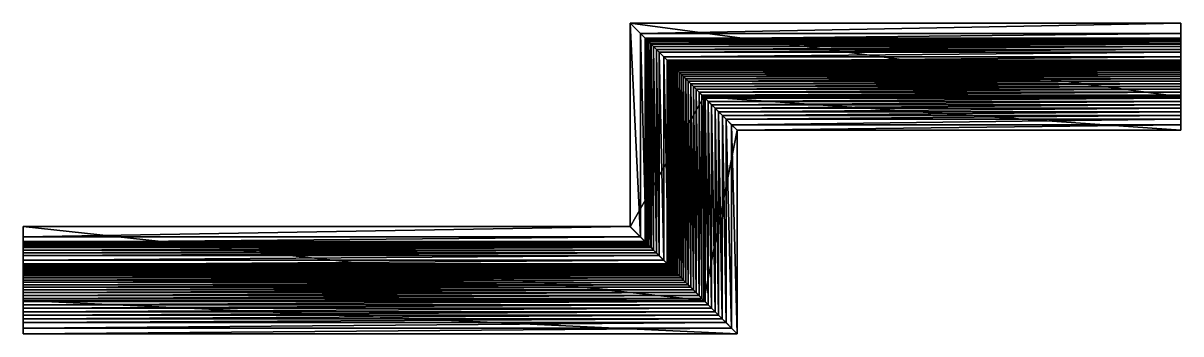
# Model space of a CAD drawing. Header units: inches. Extents: x -694 to 551, y -174 to 160.
import ezdxf

# ---------------------------------------------------------------- set-up
doc = ezdxf.new("R2010")
doc.units = ezdxf.units.IN
doc.header["$MEASUREMENT"] = 0
doc.layers.add('Layer 1', color=7, linetype='Continuous')

# ---------------------------------------------------------------- blocks, each defined once
blk = doc.blocks.new('Karniz_006')
at = {"color": 9, "true_color": 0xc0c0c0}
mesh = blk.add_polyface(dxfattribs=at)
corners = [(-40.8, -58.4, -160), (-40.9, -58.5, 80.7), (-40.9, 160.2, 80.7), (-29.8, -69.5, -160), (-40.9, 160.2, -160), (-29.8, -69.5, -141), (-29.8, 149.1, -160), (-23.8, -75.5, -141), (-29.8, 149.1, -141), (-23.8, -75.5, -120), (-23.8, 143.1, -141), (-18.8, -80.5, -120), (-23.8, 143.1, -120), (-18.8, -80.5, -97), (-18.8, 138.1, -120), (-24.8, -74.5, -97), (-18.8, 138.1, -97), (-24.8, -74.5, -78), (-24.8, 144.1, -97), (-24.6, -74.7, -74.8), (-24.8, 144.1, -78), (-23.9, -75.4, -71.8), (-24.6, 143.9, -74.8), (-22.5, -76.8, -68.7), (-23.9, 143.2, -71.8), (-20.7, -78.6, -66.5), (-22.5, 141.9, -68.7), (-18.5, -80.8, -64.8), (-20.7, 140, -66.5), (-15.8, -83.5, -63.7), (-18.5, 137.8, -64.8), (-12.6, -86.7, -63), (-15.8, 135.1, -63.7), (-9.8, -89.5, -63), (-12.6, 131.9, -63), (-9.8, -89.5, -40.5), (-9.8, 129.1, -63), (-4.8, -94.5, -40.5), (-9.8, 129.1, -40.5), (-4.8, -94.5, -14), (-4.8, 124.1, -40.5), (0.2, -99.5, -14), (-4.8, 124.1, -14), (-0.6, -98.8, -5.4), (-0.4, -98.9, -7.6), (-0.4, 119.7, -7.6), (-0.7, -98.6, -3.3), (-0.6, 119.9, -5.4), (-0.8, -98.5, -1.1), (-0.7, 120, -3.3), (-0.9, -98.4, 1), (-0.8, 120.1, -1.1), (-1, -98.3, 3.2), (-0.9, 120.2, 1), (-1, -98.3, 5.3), (-1, 120.3, 3.2), (-1.1, -98.2, 7.5), (-1, 120.4, 5.3), (-1.1, -98.2, 9.7), (-1.1, 120.4, 7.5), (-1.1, -98.2, 11.9), (-1.1, 120.4, 9.7), (-1.1, -98.3, 14.2), (-1.1, 120.4, 11.9), (-1, -98.3, 16.4), (-1.1, 120.4, 14.2), (-0.9, -98.4, 18.7), (-1, 120.3, 16.4), (-0.8, -98.6, 20.9), (-0.9, 120.2, 18.7), (-0.6, -98.7, 23.1), (-0.8, 120.1, 20.9), (-0.4, -98.9, 25.4), (-0.6, 119.9, 23.1), (-0.2, -99.1, 27.6), (-0.4, 119.7, 25.4)]
mesh.append_faces([[corners[k] for k in face] for face in [(0, 1, 2), (3, 0, 4), (5, 3, 6), (7, 5, 8), (9, 7, 10), (11, 9, 12), (13, 11, 14), (15, 13, 16), (17, 15, 18), (19, 17, 20), (21, 19, 22), (23, 21, 24), (25, 23, 26), (27, 25, 28), (29, 27, 30), (31, 29, 32), (33, 31, 34), (35, 33, 36), (37, 35, 38), (39, 37, 40), (41, 39, 42), (43, 44, 45), (46, 43, 47), (48, 46, 49), (50, 48, 51), (52, 50, 53), (54, 52, 55), (56, 54, 57), (58, 56, 59), (60, 58, 61), (62, 60, 63), (64, 62, 65), (66, 64, 67), (68, 66, 69), (70, 68, 71), (72, 70, 73), (74, 72, 75)]], dxfattribs={"color": 9})
mesh = blk.add_polyface(dxfattribs=at)
corners = [(38.4, 80.9, 160), (-40.9, 160.2, 80.7), (-40.9, -58.5, 80.7), (-40.9, 160.2, -160), (-40.8, -58.4, -160), (-29.8, 149.1, -160), (-29.8, -69.5, -160), (-29.8, 149.1, -141), (-29.8, -69.5, -141), (-23.8, 143.1, -141), (-23.8, -75.5, -141), (-23.8, 143.1, -120), (-23.8, -75.5, -120), (-18.8, 138.1, -120), (-18.8, -80.5, -120), (-18.8, 138.1, -97), (-18.8, -80.5, -97), (-24.8, 144.1, -97), (-24.8, -74.5, -97), (-24.8, 144.1, -78), (-24.8, -74.5, -78), (-24.6, 143.9, -74.8), (-24.6, -74.7, -74.8), (-23.9, 143.2, -71.8), (-23.9, -75.4, -71.8), (-22.5, 141.9, -68.7), (-22.5, -76.8, -68.7), (-20.7, 140, -66.5), (-20.7, -78.6, -66.5), (-18.5, 137.8, -64.8), (-18.5, -80.8, -64.8), (-15.8, 135.1, -63.7), (-15.8, -83.5, -63.7), (-12.6, 131.9, -63), (-12.6, -86.7, -63), (-9.8, 129.1, -63), (-9.8, -89.5, -63), (-9.8, 129.1, -40.5), (-9.8, -89.5, -40.5), (-4.8, 124.1, -40.5), (-4.8, -94.5, -40.5), (-4.8, 124.1, -14), (-4.8, -94.5, -14), (0.2, 119.1, -14), (0.2, -99.5, -14), (-0.4, 119.7, -7.6), (-0.6, 119.9, -5.4), (-0.6, -98.8, -5.4), (-0.7, 120, -3.3), (-0.7, -98.6, -3.3), (-0.8, 120.1, -1.1), (-0.8, -98.5, -1.1), (-0.9, 120.2, 1), (-0.9, -98.4, 1), (-1, 120.3, 3.2), (-1, -98.3, 3.2), (-1, 120.4, 5.3), (-1, -98.3, 5.3), (-1.1, 120.4, 7.5), (-1.1, -98.2, 7.5), (-1.1, 120.4, 9.7), (-1.1, -98.2, 9.7), (-1.1, 120.4, 11.9), (-1.1, -98.2, 11.9), (-1.1, 120.4, 14.2), (-1.1, -98.3, 14.2), (-1, 120.3, 16.4), (-1, -98.3, 16.4), (-0.9, 120.2, 18.7), (-0.9, -98.4, 18.7), (-0.8, 120.1, 20.9), (-0.8, -98.6, 20.9), (-0.6, 119.9, 23.1), (-0.6, -98.7, 23.1), (-0.4, 119.7, 25.4), (-0.4, -98.9, 25.4)]
mesh.append_faces([[corners[k] for k in face] for face in [(0, 1, 2), (1, 3, 4), (3, 5, 6), (5, 7, 8), (7, 9, 10), (9, 11, 12), (11, 13, 14), (13, 15, 16), (15, 17, 18), (17, 19, 20), (19, 21, 22), (21, 23, 24), (23, 25, 26), (25, 27, 28), (27, 29, 30), (29, 31, 32), (31, 33, 34), (33, 35, 36), (35, 37, 38), (37, 39, 40), (39, 41, 42), (41, 43, 44), (45, 46, 47), (46, 48, 49), (48, 50, 51), (50, 52, 53), (52, 54, 55), (54, 56, 57), (56, 58, 59), (58, 60, 61), (60, 62, 63), (62, 64, 65), (64, 66, 67), (66, 68, 69), (68, 70, 71), (70, 72, 73), (72, 74, 75)]], dxfattribs={"color": 9})
mesh = blk.add_polyface(dxfattribs=at)
corners = [(-40.9, 160.2, 80.7), (38.4, 80.9, 160), (551.4, 80.9, 160), (-40.9, 160.2, -160), (551.4, 160.2, 80.7), (-29.8, 149.1, -160), (551.4, 160.2, -160), (-29.8, 149.1, -141), (551.4, 149.1, -160), (-23.8, 143.1, -141), (551.4, 149.1, -141), (-23.8, 143.1, -120), (551.4, 143.1, -141), (-18.8, 138.1, -120), (551.4, 143.1, -120), (-18.8, 138.1, -97), (551.4, 138.1, -120), (-24.8, 144.1, -97), (551.4, 138.1, -97), (-24.8, 144.1, -78), (551.4, 144.1, -97), (-24.6, 143.9, -74.8), (551.4, 144.1, -78), (-23.9, 143.2, -71.8), (551.4, 143.9, -74.8), (-22.5, 141.9, -68.7), (551.4, 143.2, -71.8), (-20.7, 140, -66.5), (551.4, 141.9, -68.7), (-18.5, 137.8, -64.8), (551.4, 140, -66.5), (-15.8, 135.1, -63.7), (551.4, 137.8, -64.8), (-12.6, 131.9, -63), (551.4, 135.1, -63.7), (-9.8, 129.1, -63), (551.4, 131.9, -63), (-9.8, 129.1, -40.5), (551.4, 129.1, -63), (-4.8, 124.1, -40.5), (551.4, 129.1, -40.5), (-4.8, 124.1, -14), (551.4, 124.1, -40.5), (0.2, 119.1, -14), (551.4, 124.1, -14), (-0.7, 120, -3.3), (-0.6, 119.9, -5.4), (551.4, 119.9, -5.4), (-0.8, 120.1, -1.1), (551.4, 120, -3.3), (-0.9, 120.2, 1), (551.4, 120.1, -1.1), (-1, 120.3, 3.2), (551.4, 120.2, 1), (-1, 120.4, 5.3), (551.4, 120.3, 3.2), (-1.1, 120.4, 7.5), (551.4, 120.4, 5.3), (-1.1, 120.4, 9.7), (551.4, 120.4, 7.5), (-1.1, 120.4, 11.9), (551.4, 120.4, 9.7), (-1.1, 120.4, 14.2), (551.4, 120.4, 11.9), (-1, 120.3, 16.4), (551.4, 120.4, 14.2), (-0.9, 120.2, 18.7), (551.4, 120.3, 16.4), (-0.8, 120.1, 20.9), (551.4, 120.2, 18.7), (-0.6, 119.9, 23.1), (551.4, 120.1, 20.9), (-0.4, 119.7, 25.4), (551.4, 119.9, 23.1), (-0.2, 119.5, -9.7), (-0.4, 119.7, -7.6), (-0.4, -98.9, -7.6)]
mesh.append_faces([[corners[k] for k in face] for face in [(0, 1, 2), (3, 0, 4), (5, 3, 6), (7, 5, 8), (9, 7, 10), (11, 9, 12), (13, 11, 14), (15, 13, 16), (17, 15, 18), (19, 17, 20), (21, 19, 22), (23, 21, 24), (25, 23, 26), (27, 25, 28), (29, 27, 30), (31, 29, 32), (33, 31, 34), (35, 33, 36), (37, 35, 38), (39, 37, 40), (41, 39, 42), (43, 41, 44), (45, 46, 47), (48, 45, 49), (50, 48, 51), (52, 50, 53), (54, 52, 55), (56, 54, 57), (58, 56, 59), (60, 58, 61), (62, 60, 63), (64, 62, 65), (66, 64, 67), (68, 66, 69), (70, 68, 71), (72, 70, 73), (74, 75, 76)]], dxfattribs={"color": 9})
mesh = blk.add_polyface(dxfattribs=at)
corners = [(74.2, 45.1, 160), (74.2, 45.1, 141), (551.4, 45.1, 141), (551.4, 80.9, 160), (551.4, 160.2, 80.7), (-40.9, 160.2, 80.7), (551.4, 160.2, -160), (-40.9, 160.2, -160), (551.4, 149.1, -160), (-29.8, 149.1, -160), (551.4, 149.1, -141), (-29.8, 149.1, -141), (551.4, 143.1, -141), (-23.8, 143.1, -141), (551.4, 143.1, -120), (-23.8, 143.1, -120), (551.4, 138.1, -120), (-18.8, 138.1, -120), (551.4, 138.1, -97), (-18.8, 138.1, -97), (551.4, 144.1, -97), (-24.8, 144.1, -97), (551.4, 144.1, -78), (-24.8, 144.1, -78), (551.4, 143.9, -74.8), (-24.6, 143.9, -74.8), (551.4, 143.2, -71.8), (-23.9, 143.2, -71.8), (551.4, 141.9, -68.7), (-22.5, 141.9, -68.7), (551.4, 140, -66.5), (-20.7, 140, -66.5), (551.4, 137.8, -64.8), (-18.5, 137.8, -64.8), (551.4, 135.1, -63.7), (-15.8, 135.1, -63.7), (551.4, 131.9, -63), (-12.6, 131.9, -63), (551.4, 129.1, -63), (-9.8, 129.1, -63), (551.4, 129.1, -40.5), (-9.8, 129.1, -40.5), (551.4, 124.1, -40.5), (-4.8, 124.1, -40.5), (551.4, 124.1, -14), (-4.8, 124.1, -14), (551.4, 119.7, -7.6), (551.4, 119.9, -5.4), (-0.6, 119.9, -5.4), (551.4, 120, -3.3), (-0.7, 120, -3.3), (551.4, 120.1, -1.1), (-0.8, 120.1, -1.1), (551.4, 120.2, 1), (-0.9, 120.2, 1), (551.4, 120.3, 3.2), (-1, 120.3, 3.2), (551.4, 120.4, 5.3), (-1, 120.4, 5.3), (551.4, 120.4, 7.5), (-1.1, 120.4, 7.5), (551.4, 120.4, 9.7), (-1.1, 120.4, 9.7), (551.4, 120.4, 11.9), (-1.1, 120.4, 11.9), (551.4, 120.4, 14.2), (-1.1, 120.4, 14.2), (551.4, 120.3, 16.4), (-1, 120.3, 16.4), (551.4, 120.2, 18.7), (-0.9, 120.2, 18.7), (551.4, 120.1, 20.9), (-0.8, 120.1, 20.9), (551.4, 119.9, 23.1), (-0.6, 119.9, 23.1)]
mesh.append_faces([[corners[k] for k in face] for face in [(0, 1, 2), (3, 4, 5), (4, 6, 7), (6, 8, 9), (8, 10, 11), (10, 12, 13), (12, 14, 15), (14, 16, 17), (16, 18, 19), (18, 20, 21), (20, 22, 23), (22, 24, 25), (24, 26, 27), (26, 28, 29), (28, 30, 31), (30, 32, 33), (32, 34, 35), (34, 36, 37), (36, 38, 39), (38, 40, 41), (40, 42, 43), (42, 44, 45), (46, 47, 48), (47, 49, 50), (49, 51, 52), (51, 53, 54), (53, 55, 56), (55, 57, 58), (57, 59, 60), (59, 61, 62), (61, 63, 64), (63, 65, 66), (65, 67, 68), (67, 69, 70), (69, 71, 72), (71, 73, 74)]], dxfattribs={"color": 9})
mesh = blk.add_polyface(dxfattribs=at)
corners = [(551.4, 45.1, 141), (551.4, 45.1, 160), (74.2, 45.1, 160), (551.4, 51.1, 141), (74.2, 45.1, 141), (551.4, 129.1, -40.5), (551.4, 129.1, -63), (551.4, 131.9, -63), (551.4, 124.1, -14), (551.4, 124.1, -40.5), (551.4, 119.3, -11.9), (551.4, 119.1, -14), (551.4, 57.1, 121.5), (551.4, 57.1, 99.5), (551.4, 61.1, 99.3), (551.4, 65.1, 98.8), (551.4, 68.9, 98.1), (551.4, 72.6, 97.2), (551.4, 76.2, 96.1), (551.4, 79.6, 94.7), (551.4, 83, 93.2), (551.4, 51.1, 121.5), (551.4, 80.9, 160), (551.4, 86.2, 91.4), (551.4, 89.3, 89.4), (551.4, 92.3, 87.2), (551.4, 95.1, 84.8), (551.4, 97.8, 82.2), (551.4, 100.4, 79.3), (551.4, 102.8, 76.3), (551.4, 105.1, 73), (551.4, 107.2, 69.6), (551.4, 109.2, 65.9), (551.4, 111.1, 62), (551.4, 112.7, 57.9), (551.4, 114.3, 53.6), (551.4, 160.2, 80.7), (551.4, 115.6, 49.1), (551.4, 116.8, 44.4), (551.4, 117.8, 39.4), (551.4, 118.7, 34.3), (551.4, 119, 32.1), (551.4, 119.3, 29.9)]
mesh.append_faces([[corners[k] for k in face] for face in [(0, 1, 2), (3, 0, 4), (5, 6, 7), (8, 9, 5), (10, 11, 8), (12, 13, 14), (12, 14, 15), (12, 15, 16), (12, 16, 17), (12, 17, 18), (12, 18, 19), (12, 19, 20), (3, 21, 12), (3, 12, 20), (22, 1, 0), (22, 0, 3), (22, 3, 20), (22, 20, 23), (22, 23, 24), (22, 24, 25), (22, 25, 26), (22, 26, 27), (22, 27, 28), (22, 28, 29), (22, 29, 30), (22, 30, 31), (22, 31, 32), (22, 32, 33), (22, 33, 34), (22, 34, 35), (36, 22, 35), (36, 35, 37), (36, 37, 38), (36, 38, 39), (36, 39, 40), (36, 40, 41), (36, 41, 42)]], dxfattribs={"color": 9})
mesh = blk.add_polyface(dxfattribs=at)
corners = [(551.4, 160.2, 80.7), (551.4, 119.3, 29.9), (551.4, 119.5, 27.6), (551.4, 119.7, 25.4), (551.4, 119.9, 23.1), (551.4, 120.1, 20.9), (551.4, 120.2, 18.7), (551.4, 120.3, 16.4), (551.4, 120.4, 14.2), (551.4, 120.4, 11.9), (551.4, 120.4, 9.7), (551.4, 120.4, 7.5), (551.4, 120.4, 5.3), (551.4, 120.3, 3.2), (551.4, 120.2, 1), (551.4, 120.1, -1.1), (551.4, 120, -3.3), (551.4, 119.9, -5.4), (551.4, 119.7, -7.6), (551.4, 119.5, -9.7), (551.4, 119.3, -11.9), (551.4, 124.1, -14), (551.4, 129.1, -40.5), (551.4, 131.9, -63), (551.4, 149.1, -141), (551.4, 149.1, -160), (551.4, 160.2, -160), (551.4, 143.1, -120), (551.4, 143.1, -141), (551.4, 144.1, -97), (551.4, 138.1, -97), (551.4, 138.1, -120), (551.4, 144.1, -78), (551.4, 143.9, -74.8), (551.4, 143.2, -71.8), (551.4, 141.9, -68.7), (551.4, 140, -66.5), (551.4, 137.8, -64.8), (551.4, 135.1, -63.7)]
mesh.append_faces([[corners[k] for k in face] for face in [(0, 1, 2), (0, 2, 3), (0, 3, 4), (0, 4, 5), (0, 5, 6), (0, 6, 7), (0, 7, 8), (0, 8, 9), (0, 9, 10), (0, 10, 11), (0, 11, 12), (0, 12, 13), (0, 13, 14), (0, 14, 15), (0, 15, 16), (0, 16, 17), (0, 17, 18), (0, 18, 19), (0, 19, 20), (0, 20, 21), (0, 21, 22), (0, 22, 23), (24, 25, 26), (24, 26, 0), (27, 28, 24), (27, 24, 0), (29, 30, 31), (29, 31, 27), (29, 27, 0), (32, 29, 0), (33, 32, 0), (34, 33, 0), (35, 34, 0), (36, 35, 0), (37, 36, 0), (38, 37, 0), (38, 0, 23)]], dxfattribs={"color": 9})
mesh = blk.add_polyface(dxfattribs=at)
corners = [(74.2, 45.1, 141), (74.2, 45.1, 160), (74.1, -173.5, 160), (74.1, -173.5, 141), (38.4, -137.8, 160), (-40.9, -58.5, 80.7), (38.4, 80.9, 160), (0, -99.3, -11.9), (0.2, -99.5, -14), (0.2, 119.1, -14), (-0.2, -99.1, -9.7), (0, 119.3, -11.9), (0.3, -99.6, 32.1), (0, -99.3, 29.9), (0, 119.3, 29.9), (0.6, -99.9, 34.3), (0.3, 119, 32.1), (1.4, -100.8, 39.4), (0.6, 118.7, 34.3), (2.5, -101.8, 44.4), (1.5, 117.8, 39.4), (3.7, -103, 49.1), (2.5, 116.8, 44.4), (5, -104.4, 53.6), (3.7, 115.6, 49.1), (6.6, -105.9, 57.9), (5, 114.3, 53.6), (8.2, -107.6, 62), (6.6, 112.7, 57.9), (10.1, -109.4, 65.9), (8.2, 111.1, 62), (12.1, -111.4, 69.6), (10.1, 109.2, 65.9), (14.2, -113.5, 73), (12.1, 107.2, 69.6), (16.5, -115.8, 76.3), (14.2, 105.1, 73), (18.9, -118.3, 79.3), (16.5, 102.8, 76.3), (21.5, -120.8, 82.2), (18.9, 100.4, 79.3), (24.2, -123.5, 84.8), (21.5, 97.8, 82.2), (27, -126.4, 87.2), (24.2, 95.1, 84.8), (30, -129.3, 89.4), (27, 92.3, 87.2), (33.1, -132.4, 91.4), (30, 89.3, 89.4), (36.3, -135.7, 93.2), (33.1, 86.2, 91.4), (39.7, -139, 94.7), (36.3, 83, 93.2), (43.1, -142.5, 96.1), (39.7, 79.6, 94.7), (46.7, -146.1, 97.2), (43.1, 76.2, 96.1), (50.4, -149.8, 98.1), (46.7, 72.6, 97.2), (54.2, -153.6, 98.8), (50.4, 68.9, 98.1), (58.1, -157.5, 99.3), (54.2, 65.1, 98.8), (62.2, -161.5, 99.5), (58.2, 61.1, 99.3), (62.2, -161.5, 121.5), (62.2, 57.1, 99.5), (68.2, -167.5, 121.5), (62.2, 57.1, 121.5), (68.1, -167.5, 141), (68.2, 51.1, 121.5), (68.2, 51.1, 141)]
mesh.append_faces([[corners[k] for k in face] for face in [(0, 1, 2), (2, 3, 0), (4, 2, 1), (5, 4, 6), (7, 8, 9), (10, 7, 11), (12, 13, 14), (15, 12, 16), (17, 15, 18), (19, 17, 20), (21, 19, 22), (23, 21, 24), (25, 23, 26), (27, 25, 28), (29, 27, 30), (31, 29, 32), (33, 31, 34), (35, 33, 36), (37, 35, 38), (39, 37, 40), (41, 39, 42), (43, 41, 44), (45, 43, 46), (47, 45, 48), (49, 47, 50), (51, 49, 52), (53, 51, 54), (55, 53, 56), (57, 55, 58), (59, 57, 60), (61, 59, 62), (63, 61, 64), (65, 63, 66), (67, 65, 68), (69, 67, 70), (3, 69, 71)]], dxfattribs={"color": 9})
mesh = blk.add_polyface(dxfattribs=at)
corners = [(38.4, 80.9, 160), (74.2, 45.1, 160), (551.4, 45.1, 160), (0, 119.3, -11.9), (0.2, 119.1, -14), (551.4, 119.1, -14), (-0.2, 119.5, -9.7), (551.4, 119.3, -11.9), (-0.4, 119.7, -7.6), (551.4, 119.5, -9.7), (-0.6, 119.9, -5.4), (551.4, 119.7, -7.6), (-0.2, 119.5, 27.6), (-0.4, 119.7, 25.4), (551.4, 119.7, 25.4), (0, 119.3, 29.9), (551.4, 119.5, 27.6), (0.3, 119, 32.1), (551.4, 119.3, 29.9), (0.6, 118.7, 34.3), (551.4, 119, 32.1), (1.5, 117.8, 39.4), (551.4, 118.7, 34.3), (2.5, 116.8, 44.4), (551.4, 117.8, 39.4), (3.7, 115.6, 49.1), (551.4, 116.8, 44.4), (5, 114.3, 53.6), (551.4, 115.6, 49.1), (6.6, 112.7, 57.9), (551.4, 114.3, 53.6), (8.2, 111.1, 62), (551.4, 112.7, 57.9), (10.1, 109.2, 65.9), (551.4, 111.1, 62), (12.1, 107.2, 69.6), (551.4, 109.2, 65.9), (14.2, 105.1, 73), (551.4, 107.2, 69.6), (16.5, 102.8, 76.3), (551.4, 105.1, 73), (18.9, 100.4, 79.3), (551.4, 102.8, 76.3), (21.5, 97.8, 82.2), (551.4, 100.4, 79.3), (24.2, 95.1, 84.8), (551.4, 97.8, 82.2), (27, 92.3, 87.2), (551.4, 95.1, 84.8), (30, 89.3, 89.4), (551.4, 92.3, 87.2), (33.1, 86.2, 91.4), (551.4, 89.3, 89.4), (36.3, 83, 93.2), (551.4, 86.2, 91.4), (39.7, 79.6, 94.7), (551.4, 83, 93.2), (43.1, 76.2, 96.1), (551.4, 79.6, 94.7), (46.7, 72.6, 97.2), (551.4, 76.2, 96.1), (50.4, 68.9, 98.1), (551.4, 72.6, 97.2), (54.2, 65.1, 98.8), (551.4, 68.9, 98.1), (58.2, 61.1, 99.3), (551.4, 65.1, 98.8), (62.2, 57.1, 99.5), (551.4, 61.1, 99.3), (62.2, 57.1, 121.5), (551.4, 57.1, 99.5), (68.2, 51.1, 121.5), (551.4, 57.1, 121.5), (68.2, 51.1, 141), (551.4, 51.1, 121.5), (74.2, 45.1, 141), (551.4, 51.1, 141)]
mesh.append_faces([[corners[k] for k in face] for face in [(0, 1, 2), (3, 4, 5), (6, 3, 7), (8, 6, 9), (10, 8, 11), (12, 13, 14), (15, 12, 16), (17, 15, 18), (19, 17, 20), (21, 19, 22), (23, 21, 24), (25, 23, 26), (27, 25, 28), (29, 27, 30), (31, 29, 32), (33, 31, 34), (35, 33, 36), (37, 35, 38), (39, 37, 40), (41, 39, 42), (43, 41, 44), (45, 43, 46), (47, 45, 48), (49, 47, 50), (51, 49, 52), (53, 51, 54), (55, 53, 56), (57, 55, 58), (59, 57, 60), (61, 59, 62), (63, 61, 64), (65, 63, 66), (67, 65, 68), (69, 67, 70), (71, 69, 72), (73, 71, 74), (75, 73, 76)]], dxfattribs={"color": 9})
mesh = blk.add_polyface(dxfattribs=at)
corners = [(551.4, 45.1, 160), (551.4, 80.9, 160), (38.4, 80.9, 160), (551.4, 124.1, -14), (551.4, 119.1, -14), (0.2, 119.1, -14), (551.4, 119.3, -11.9), (0, 119.3, -11.9), (551.4, 119.5, -9.7), (-0.2, 119.5, -9.7), (551.4, 119.7, -7.6), (-0.4, 119.7, -7.6), (551.4, 119.9, 23.1), (551.4, 119.7, 25.4), (-0.4, 119.7, 25.4), (551.4, 119.5, 27.6), (-0.2, 119.5, 27.6), (551.4, 119.3, 29.9), (0, 119.3, 29.9), (551.4, 119, 32.1), (0.3, 119, 32.1), (551.4, 118.7, 34.3), (0.6, 118.7, 34.3), (551.4, 117.8, 39.4), (1.5, 117.8, 39.4), (551.4, 116.8, 44.4), (2.5, 116.8, 44.4), (551.4, 115.6, 49.1), (3.7, 115.6, 49.1), (551.4, 114.3, 53.6), (5, 114.3, 53.6), (551.4, 112.7, 57.9), (6.6, 112.7, 57.9), (551.4, 111.1, 62), (8.2, 111.1, 62), (551.4, 109.2, 65.9), (10.1, 109.2, 65.9), (551.4, 107.2, 69.6), (12.1, 107.2, 69.6), (551.4, 105.1, 73), (14.2, 105.1, 73), (551.4, 102.8, 76.3), (16.5, 102.8, 76.3), (551.4, 100.4, 79.3), (18.9, 100.4, 79.3), (551.4, 97.8, 82.2), (21.5, 97.8, 82.2), (551.4, 95.1, 84.8), (24.2, 95.1, 84.8), (551.4, 92.3, 87.2), (27, 92.3, 87.2), (551.4, 89.3, 89.4), (30, 89.3, 89.4), (551.4, 86.2, 91.4), (33.1, 86.2, 91.4), (551.4, 83, 93.2), (36.3, 83, 93.2), (551.4, 79.6, 94.7), (39.7, 79.6, 94.7), (551.4, 76.2, 96.1), (43.1, 76.2, 96.1), (551.4, 72.6, 97.2), (46.7, 72.6, 97.2), (551.4, 68.9, 98.1), (50.4, 68.9, 98.1), (551.4, 65.1, 98.8), (54.2, 65.1, 98.8), (551.4, 61.1, 99.3), (58.2, 61.1, 99.3), (551.4, 57.1, 99.5), (62.2, 57.1, 99.5), (551.4, 57.1, 121.5), (62.2, 57.1, 121.5), (551.4, 51.1, 121.5), (68.2, 51.1, 121.5), (551.4, 51.1, 141), (68.2, 51.1, 141)]
mesh.append_faces([[corners[k] for k in face] for face in [(0, 1, 2), (3, 4, 5), (4, 6, 7), (6, 8, 9), (8, 10, 11), (12, 13, 14), (13, 15, 16), (15, 17, 18), (17, 19, 20), (19, 21, 22), (21, 23, 24), (23, 25, 26), (25, 27, 28), (27, 29, 30), (29, 31, 32), (31, 33, 34), (33, 35, 36), (35, 37, 38), (37, 39, 40), (39, 41, 42), (41, 43, 44), (43, 45, 46), (45, 47, 48), (47, 49, 50), (49, 51, 52), (51, 53, 54), (53, 55, 56), (55, 57, 58), (57, 59, 60), (59, 61, 62), (61, 63, 64), (63, 65, 66), (65, 67, 68), (67, 69, 70), (69, 71, 72), (71, 73, 74), (73, 75, 76)]], dxfattribs={"color": 9})
mesh = blk.add_polyface(dxfattribs=at)
corners = [(74.2, 45.1, 160), (38.4, 80.9, 160), (38.4, -137.8, 160), (0.2, 119.1, -14), (0, 119.3, -11.9), (0, -99.3, -11.9), (-0.2, 119.5, -9.7), (-0.2, -99.1, -9.7), (-0.4, -98.9, -7.6), (-0.4, 119.7, 25.4), (-0.2, 119.5, 27.6), (-0.2, -99.1, 27.6), (0, 119.3, 29.9), (0, -99.3, 29.9), (0.3, 119, 32.1), (0.3, -99.6, 32.1), (0.6, 118.7, 34.3), (0.6, -99.9, 34.3), (1.5, 117.8, 39.4), (1.4, -100.8, 39.4), (2.5, 116.8, 44.4), (2.5, -101.8, 44.4), (3.7, 115.6, 49.1), (3.7, -103, 49.1), (5, 114.3, 53.6), (5, -104.4, 53.6), (6.6, 112.7, 57.9), (6.6, -105.9, 57.9), (8.2, 111.1, 62), (8.2, -107.6, 62), (10.1, 109.2, 65.9), (10.1, -109.4, 65.9), (12.1, 107.2, 69.6), (12.1, -111.4, 69.6), (14.2, 105.1, 73), (14.2, -113.5, 73), (16.5, 102.8, 76.3), (16.5, -115.8, 76.3), (18.9, 100.4, 79.3), (18.9, -118.3, 79.3), (21.5, 97.8, 82.2), (21.5, -120.8, 82.2), (24.2, 95.1, 84.8), (24.2, -123.5, 84.8), (27, 92.3, 87.2), (27, -126.4, 87.2), (30, 89.3, 89.4), (30, -129.3, 89.4), (33.1, 86.2, 91.4), (33.1, -132.4, 91.4), (36.3, 83, 93.2), (36.3, -135.7, 93.2), (39.7, 79.6, 94.7), (39.7, -139, 94.7), (43.1, 76.2, 96.1), (43.1, -142.5, 96.1), (46.7, 72.6, 97.2), (46.7, -146.1, 97.2), (50.4, 68.9, 98.1), (50.4, -149.8, 98.1), (54.2, 65.1, 98.8), (54.2, -153.6, 98.8), (58.2, 61.1, 99.3), (58.1, -157.5, 99.3), (62.2, 57.1, 99.5), (62.2, -161.5, 99.5), (62.2, 57.1, 121.5), (62.2, -161.5, 121.5), (68.2, 51.1, 121.5), (68.2, -167.5, 121.5), (68.2, 51.1, 141), (68.1, -167.5, 141), (74.2, 45.1, 141), (74.1, -173.5, 141)]
mesh.append_faces([[corners[k] for k in face] for face in [(0, 1, 2), (3, 4, 5), (4, 6, 7), (8, 7, 6), (9, 10, 11), (10, 12, 13), (13, 11, 10), (12, 14, 15), (14, 16, 17), (16, 18, 19), (18, 20, 21), (20, 22, 23), (22, 24, 25), (24, 26, 27), (26, 28, 29), (28, 30, 31), (30, 32, 33), (32, 34, 35), (34, 36, 37), (36, 38, 39), (38, 40, 41), (40, 42, 43), (42, 44, 45), (44, 46, 47), (46, 48, 49), (48, 50, 51), (50, 52, 53), (52, 54, 55), (54, 56, 57), (56, 58, 59), (58, 60, 61), (60, 62, 63), (62, 64, 65), (64, 66, 67), (66, 68, 69), (68, 70, 71), (70, 72, 73)]], dxfattribs={"color": 9})
mesh = blk.add_polyface(dxfattribs=at)
corners = [(-694, -173.5, 141), (-694, -173.5, 160), (-694, -137.7, 160), (-694, -167.5, 141), (-694, -161.5, 121.5), (-694, -167.5, 121.5), (-693.9, -157.5, 99.3), (-693.9, -161.5, 99.5), (-693.9, -153.6, 98.8), (-693.9, -149.8, 98.1), (-693.9, -146.1, 97.2), (-693.9, -142.5, 96.1), (-693.9, -139, 94.7), (-693.9, -135.6, 93.2), (-693.9, -132.4, 91.4), (-693.9, -129.3, 89.4), (-693.9, -126.4, 87.2), (-693.9, -123.5, 84.8), (-693.9, -120.8, 82.2), (-693.9, -118.2, 79.3), (-693.9, -115.8, 76.3), (-693.9, -113.5, 73), (-693.9, -111.4, 69.6), (-693.9, -109.4, 65.9), (-693.9, -107.6, 62), (-693.9, -105.9, 57.9), (-693.9, -104.4, 53.6), (-693.9, -58.4, 80.7), (-693.9, -103, 49.1), (-693.9, -101.8, 44.4), (-693.9, -100.8, 39.4), (-693.9, -99.9, 34.3), (-693.9, -99.6, 32.1), (-693.9, -99.3, 29.9), (-693.9, -99.1, 27.6), (-693.9, -98.9, 25.4), (-693.9, -98.7, 23.1), (-693.9, -98.5, 20.9)]
mesh.append_faces([[corners[k] for k in face] for face in [(0, 1, 2), (3, 0, 2), (4, 5, 3), (6, 7, 4), (8, 6, 4), (9, 8, 4), (10, 9, 4), (11, 10, 4), (12, 11, 4), (13, 12, 4), (13, 4, 3), (13, 3, 2), (14, 13, 2), (15, 14, 2), (16, 15, 2), (17, 16, 2), (18, 17, 2), (19, 18, 2), (20, 19, 2), (21, 20, 2), (22, 21, 2), (23, 22, 2), (24, 23, 2), (25, 24, 2), (26, 25, 2), (26, 2, 27), (28, 26, 27), (29, 28, 27), (30, 29, 27), (31, 30, 27), (32, 31, 27), (33, 32, 27), (34, 33, 27), (35, 34, 27), (36, 35, 27), (37, 36, 27)]], dxfattribs={"color": 9})
mesh = blk.add_polyface(dxfattribs=at)
corners = [(-694, -173.5, 160), (-694, -173.5, 141), (74.1, -173.5, 141), (-694, -137.7, 160), (74.1, -173.5, 160), (-693.9, -58.4, 80.7), (38.4, -137.8, 160), (-40.9, -58.5, 80.7), (-40.8, -58.4, -160), (-693.9, -58.4, -160), (-693.9, -99.3, -11.9), (-693.9, -99.5, -14), (0.2, -99.5, -14), (-693.9, -99.1, -9.7), (0, -99.3, -11.9), (-693.9, -98.9, -7.6), (-0.2, -99.1, -9.7), (-693.9, -99.6, 32.1), (-693.9, -99.3, 29.9), (0, -99.3, 29.9), (-693.9, -99.9, 34.3), (0.3, -99.6, 32.1), (-693.9, -100.8, 39.4), (0.6, -99.9, 34.3), (-693.9, -101.8, 44.4), (1.4, -100.8, 39.4), (-693.9, -103, 49.1), (2.5, -101.8, 44.4), (-693.9, -104.4, 53.6), (3.7, -103, 49.1), (-693.9, -105.9, 57.9), (5, -104.4, 53.6), (-693.9, -107.6, 62), (6.6, -105.9, 57.9), (-693.9, -109.4, 65.9), (8.2, -107.6, 62), (-693.9, -111.4, 69.6), (10.1, -109.4, 65.9), (-693.9, -113.5, 73), (12.1, -111.4, 69.6), (-693.9, -115.8, 76.3), (14.2, -113.5, 73), (-693.9, -118.2, 79.3), (16.5, -115.8, 76.3), (-693.9, -120.8, 82.2), (18.9, -118.3, 79.3), (-693.9, -123.5, 84.8), (21.5, -120.8, 82.2), (-693.9, -126.4, 87.2), (24.2, -123.5, 84.8), (-693.9, -129.3, 89.4), (27, -126.4, 87.2), (-693.9, -132.4, 91.4), (30, -129.3, 89.4), (-693.9, -135.6, 93.2), (33.1, -132.4, 91.4), (-693.9, -139, 94.7), (36.3, -135.7, 93.2), (-693.9, -142.5, 96.1), (39.7, -139, 94.7), (-693.9, -146.1, 97.2), (43.1, -142.5, 96.1), (-693.9, -149.8, 98.1), (46.7, -146.1, 97.2), (-693.9, -153.6, 98.8), (50.4, -149.8, 98.1), (-693.9, -157.5, 99.3), (54.2, -153.6, 98.8), (-693.9, -161.5, 99.5), (58.1, -157.5, 99.3), (-694, -161.5, 121.5), (62.2, -161.5, 99.5), (-694, -167.5, 121.5), (62.2, -161.5, 121.5), (-694, -167.5, 141), (68.2, -167.5, 121.5), (68.1, -167.5, 141)]
mesh.append_faces([[corners[k] for k in face] for face in [(0, 1, 2), (3, 0, 4), (5, 3, 6), (7, 8, 9), (10, 11, 12), (13, 10, 14), (15, 13, 16), (17, 18, 19), (20, 17, 21), (22, 20, 23), (24, 22, 25), (26, 24, 27), (28, 26, 29), (30, 28, 31), (32, 30, 33), (34, 32, 35), (36, 34, 37), (38, 36, 39), (40, 38, 41), (42, 40, 43), (44, 42, 45), (46, 44, 47), (48, 46, 49), (50, 48, 51), (52, 50, 53), (54, 52, 55), (56, 54, 57), (58, 56, 59), (60, 58, 61), (62, 60, 63), (64, 62, 65), (66, 64, 67), (68, 66, 69), (70, 68, 71), (72, 70, 73), (74, 72, 75), (1, 74, 76)]], dxfattribs={"color": 9})
mesh = blk.add_polyface(dxfattribs=at)
corners = [(-693.9, -58.4, -160), (-693.9, -58.4, 80.7), (-40.9, -58.5, 80.7), (-693.9, -80.5, -120), (-693.9, -80.5, -97), (-693.9, -74.5, -97), (-693.9, -75.5, -120), (-693.9, -69.5, -141), (-693.9, -75.5, -141), (-693.9, -69.5, -160), (-693.9, -74.5, -78), (-693.9, -74.7, -74.8), (-693.9, -75.4, -71.8), (-693.9, -76.8, -68.7), (-693.9, -78.6, -66.5), (-693.9, -80.8, -64.8), (-693.9, -83.5, -63.7), (-693.9, -86.7, -63), (-693.9, -98.4, 18.7), (-693.9, -98.5, 20.9), (-693.9, -98.3, 16.4), (-693.9, -98.3, 14.2), (-693.9, -98.2, 11.9), (-693.9, -98.2, 9.7), (-693.9, -98.2, 7.5), (-693.9, -98.3, 5.3), (-693.9, -98.3, 3.2), (-693.9, -98.4, 1), (-693.9, -98.5, -1.1), (-693.9, -98.6, -3.3), (-693.9, -98.8, -5.4), (-693.9, -98.9, -7.6), (-693.9, -99.1, -9.7), (-693.9, -99.3, -11.9), (-693.9, -94.5, -14), (-693.9, -99.5, -14), (-693.9, -89.5, -40.5), (-693.9, -94.5, -40.5), (-693.9, -89.5, -63)]
mesh.append_faces([[corners[k] for k in face] for face in [(0, 1, 2), (3, 4, 5), (6, 3, 5), (7, 8, 6), (0, 9, 7), (1, 0, 7), (1, 7, 6), (1, 6, 5), (1, 5, 10), (1, 10, 11), (1, 11, 12), (1, 12, 13), (1, 13, 14), (1, 14, 15), (1, 15, 16), (1, 16, 17), (18, 19, 1), (20, 18, 1), (21, 20, 1), (22, 21, 1), (23, 22, 1), (24, 23, 1), (25, 24, 1), (26, 25, 1), (27, 26, 1), (28, 27, 1), (29, 28, 1), (30, 29, 1), (31, 30, 1), (32, 31, 1), (33, 32, 1), (34, 35, 33), (34, 33, 1), (36, 37, 34), (36, 34, 1), (36, 1, 17), (38, 36, 17)]], dxfattribs={"color": 9})
mesh = blk.add_polyface(dxfattribs=at)
corners = [(-693.9, -69.5, -160), (-693.9, -58.4, -160), (-40.8, -58.4, -160), (-693.9, -69.5, -141), (-29.8, -69.5, -160), (-693.9, -75.5, -141), (-29.8, -69.5, -141), (-693.9, -75.5, -120), (-23.8, -75.5, -141), (-693.9, -80.5, -120), (-23.8, -75.5, -120), (-693.9, -80.5, -97), (-18.8, -80.5, -120), (-693.9, -74.5, -97), (-18.8, -80.5, -97), (-693.9, -74.5, -78), (-24.8, -74.5, -97), (-693.9, -74.7, -74.8), (-24.8, -74.5, -78), (-693.9, -75.4, -71.8), (-24.6, -74.7, -74.8), (-693.9, -76.8, -68.7), (-23.9, -75.4, -71.8), (-693.9, -78.6, -66.5), (-22.5, -76.8, -68.7), (-693.9, -80.8, -64.8), (-20.7, -78.6, -66.5), (-693.9, -83.5, -63.7), (-18.5, -80.8, -64.8), (-693.9, -86.7, -63), (-15.8, -83.5, -63.7), (-693.9, -89.5, -63), (-12.6, -86.7, -63), (-693.9, -89.5, -40.5), (-9.8, -89.5, -63), (-693.9, -94.5, -40.5), (-9.8, -89.5, -40.5), (-693.9, -94.5, -14), (-4.8, -94.5, -40.5), (-693.9, -99.5, -14), (-4.8, -94.5, -14), (-693.9, -98.8, -5.4), (-693.9, -98.9, -7.6), (-0.4, -98.9, -7.6), (-693.9, -98.6, -3.3), (-0.6, -98.8, -5.4), (-693.9, -98.5, -1.1), (-0.7, -98.6, -3.3), (-693.9, -98.4, 1), (-0.8, -98.5, -1.1), (-693.9, -98.3, 3.2), (-0.9, -98.4, 1), (-693.9, -98.3, 5.3), (-1, -98.3, 3.2), (-693.9, -98.2, 7.5), (-1, -98.3, 5.3), (-693.9, -98.2, 9.7), (-1.1, -98.2, 7.5), (-693.9, -98.2, 11.9), (-1.1, -98.2, 9.7), (-693.9, -98.3, 14.2), (-1.1, -98.2, 11.9), (-693.9, -98.3, 16.4), (-1.1, -98.3, 14.2), (-693.9, -98.4, 18.7), (-1, -98.3, 16.4), (-693.9, -98.5, 20.9), (-0.9, -98.4, 18.7), (-693.9, -98.7, 23.1), (-0.8, -98.6, 20.9), (-693.9, -98.9, 25.4), (-0.6, -98.7, 23.1), (-693.9, -99.1, 27.6), (-0.4, -98.9, 25.4), (-693.9, -99.3, 29.9), (-0.2, -99.1, 27.6)]
mesh.append_faces([[corners[k] for k in face] for face in [(0, 1, 2), (3, 0, 4), (5, 3, 6), (7, 5, 8), (9, 7, 10), (11, 9, 12), (13, 11, 14), (15, 13, 16), (17, 15, 18), (19, 17, 20), (21, 19, 22), (23, 21, 24), (25, 23, 26), (27, 25, 28), (29, 27, 30), (31, 29, 32), (33, 31, 34), (35, 33, 36), (37, 35, 38), (39, 37, 40), (41, 42, 43), (44, 41, 45), (46, 44, 47), (48, 46, 49), (50, 48, 51), (52, 50, 53), (54, 52, 55), (56, 54, 57), (58, 56, 59), (60, 58, 61), (62, 60, 63), (64, 62, 65), (66, 64, 67), (68, 66, 69), (70, 68, 71), (72, 70, 73), (74, 72, 75)]], dxfattribs={"color": 9})
mesh = blk.add_polyface(dxfattribs=at)
corners = [(38.4, -137.8, 160), (-40.9, -58.5, 80.7), (-693.9, -58.4, 80.7), (-40.8, -58.4, -160), (-29.8, -69.5, -160), (-693.9, -69.5, -160), (-29.8, -69.5, -141), (-693.9, -69.5, -141), (-23.8, -75.5, -141), (-693.9, -75.5, -141), (-23.8, -75.5, -120), (-693.9, -75.5, -120), (-18.8, -80.5, -120), (-693.9, -80.5, -120), (-18.8, -80.5, -97), (-693.9, -80.5, -97), (-24.8, -74.5, -97), (-693.9, -74.5, -97), (-24.8, -74.5, -78), (-693.9, -74.5, -78), (-24.6, -74.7, -74.8), (-693.9, -74.7, -74.8), (-23.9, -75.4, -71.8), (-693.9, -75.4, -71.8), (-22.5, -76.8, -68.7), (-693.9, -76.8, -68.7), (-20.7, -78.6, -66.5), (-693.9, -78.6, -66.5), (-18.5, -80.8, -64.8), (-693.9, -80.8, -64.8), (-15.8, -83.5, -63.7), (-693.9, -83.5, -63.7), (-12.6, -86.7, -63), (-693.9, -86.7, -63), (-9.8, -89.5, -63), (-693.9, -89.5, -63), (-9.8, -89.5, -40.5), (-693.9, -89.5, -40.5), (-4.8, -94.5, -40.5), (-693.9, -94.5, -40.5), (-4.8, -94.5, -14), (-693.9, -94.5, -14), (0.2, -99.5, -14), (-693.9, -99.5, -14), (-0.2, -99.1, -9.7), (-0.4, -98.9, -7.6), (-693.9, -98.9, -7.6), (-0.6, -98.8, -5.4), (-693.9, -98.8, -5.4), (-0.7, -98.6, -3.3), (-693.9, -98.6, -3.3), (-0.8, -98.5, -1.1), (-693.9, -98.5, -1.1), (-0.9, -98.4, 1), (-693.9, -98.4, 1), (-1, -98.3, 3.2), (-693.9, -98.3, 3.2), (-1, -98.3, 5.3), (-693.9, -98.3, 5.3), (-1.1, -98.2, 7.5), (-693.9, -98.2, 7.5), (-1.1, -98.2, 9.7), (-693.9, -98.2, 9.7), (-1.1, -98.2, 11.9), (-693.9, -98.2, 11.9), (-1.1, -98.3, 14.2), (-693.9, -98.3, 14.2), (-1, -98.3, 16.4), (-693.9, -98.3, 16.4), (-0.9, -98.4, 18.7), (-693.9, -98.4, 18.7), (-0.8, -98.6, 20.9), (-693.9, -98.5, 20.9), (-0.6, -98.7, 23.1), (-693.9, -98.7, 23.1), (-0.4, -98.9, 25.4), (-693.9, -98.9, 25.4)]
mesh.append_faces([[corners[k] for k in face] for face in [(0, 1, 2), (3, 4, 5), (4, 6, 7), (6, 8, 9), (8, 10, 11), (10, 12, 13), (12, 14, 15), (14, 16, 17), (16, 18, 19), (18, 20, 21), (20, 22, 23), (22, 24, 25), (24, 26, 27), (26, 28, 29), (28, 30, 31), (30, 32, 33), (32, 34, 35), (34, 36, 37), (36, 38, 39), (38, 40, 41), (40, 42, 43), (44, 45, 46), (45, 47, 48), (47, 49, 50), (49, 51, 52), (51, 53, 54), (53, 55, 56), (55, 57, 58), (57, 59, 60), (59, 61, 62), (61, 63, 64), (63, 65, 66), (65, 67, 68), (67, 69, 70), (69, 71, 72), (71, 73, 74), (73, 75, 76)]], dxfattribs={"color": 9})
mesh = blk.add_polyface(dxfattribs=at)
corners = [(74.1, -173.5, 141), (74.1, -173.5, 160), (-694, -173.5, 160), (38.4, -137.8, 160), (-694, -137.7, 160), (0.2, -99.5, -14), (0, -99.3, -11.9), (-693.9, -99.3, -11.9), (-0.2, -99.1, -9.7), (-693.9, -99.1, -9.7), (-0.4, -98.9, 25.4), (-0.2, -99.1, 27.6), (-693.9, -99.1, 27.6), (0, -99.3, 29.9), (-693.9, -99.3, 29.9), (0.3, -99.6, 32.1), (-693.9, -99.6, 32.1), (0.6, -99.9, 34.3), (-693.9, -99.9, 34.3), (1.4, -100.8, 39.4), (-693.9, -100.8, 39.4), (2.5, -101.8, 44.4), (-693.9, -101.8, 44.4), (3.7, -103, 49.1), (-693.9, -103, 49.1), (5, -104.4, 53.6), (-693.9, -104.4, 53.6), (6.6, -105.9, 57.9), (-693.9, -105.9, 57.9), (8.2, -107.6, 62), (-693.9, -107.6, 62), (10.1, -109.4, 65.9), (-693.9, -109.4, 65.9), (12.1, -111.4, 69.6), (-693.9, -111.4, 69.6), (14.2, -113.5, 73), (-693.9, -113.5, 73), (16.5, -115.8, 76.3), (-693.9, -115.8, 76.3), (18.9, -118.3, 79.3), (-693.9, -118.2, 79.3), (21.5, -120.8, 82.2), (-693.9, -120.8, 82.2), (24.2, -123.5, 84.8), (-693.9, -123.5, 84.8), (27, -126.4, 87.2), (-693.9, -126.4, 87.2), (30, -129.3, 89.4), (-693.9, -129.3, 89.4), (33.1, -132.4, 91.4), (-693.9, -132.4, 91.4), (36.3, -135.7, 93.2), (-693.9, -135.6, 93.2), (39.7, -139, 94.7), (-693.9, -139, 94.7), (43.1, -142.5, 96.1), (-693.9, -142.5, 96.1), (46.7, -146.1, 97.2), (-693.9, -146.1, 97.2), (50.4, -149.8, 98.1), (-693.9, -149.8, 98.1), (54.2, -153.6, 98.8), (-693.9, -153.6, 98.8), (58.1, -157.5, 99.3), (-693.9, -157.5, 99.3), (62.2, -161.5, 99.5), (-693.9, -161.5, 99.5), (62.2, -161.5, 121.5), (-694, -161.5, 121.5), (68.2, -167.5, 121.5), (-694, -167.5, 121.5), (68.1, -167.5, 141), (-694, -167.5, 141), (-694, -173.5, 141)]
mesh.append_faces([[corners[k] for k in face] for face in [(0, 1, 2), (1, 3, 4), (5, 6, 7), (6, 8, 9), (10, 11, 12), (11, 13, 14), (13, 15, 16), (15, 17, 18), (17, 19, 20), (19, 21, 22), (21, 23, 24), (23, 25, 26), (25, 27, 28), (27, 29, 30), (29, 31, 32), (31, 33, 34), (33, 35, 36), (35, 37, 38), (37, 39, 40), (39, 41, 42), (41, 43, 44), (43, 45, 46), (45, 47, 48), (47, 49, 50), (49, 51, 52), (51, 53, 54), (53, 55, 56), (55, 57, 58), (57, 59, 60), (59, 61, 62), (61, 63, 64), (63, 65, 66), (65, 67, 68), (67, 69, 70), (69, 71, 72), (71, 0, 73)]], dxfattribs={"color": 9})

msp = doc.modelspace()

# ---------------------------------------------------------------- block references
at = {"layer": 'Layer 1'}
msp.add_blockref('Karniz_006', (0, 0), dxfattribs=at)

doc.saveas('drawing.dxf')
